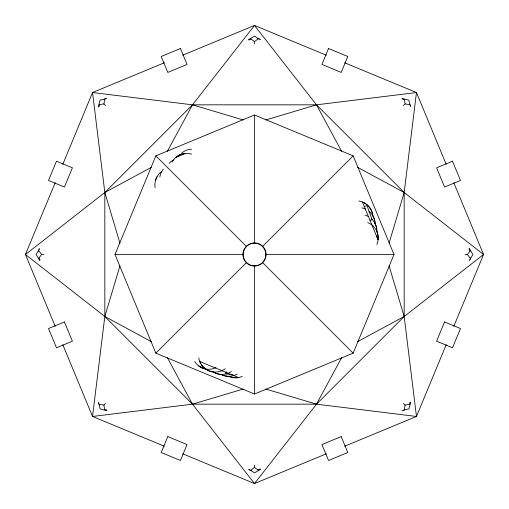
<?xml version="1.0" encoding="UTF-8"?>
<svg xmlns="http://www.w3.org/2000/svg" width="509" height="509" viewBox="0 0 509 509"><rect width="100%" height="100%" fill="white"/><g stroke="black" fill="none" stroke-linecap="round" stroke-linejoin="round"><path stroke-width="0.76" d="M371.519 218.832A16.657 16.657 0 0 1 376.864 231.544L376.87 231.067A16.135 15.563 67.5 0 0 375.101 223.591A16.116 15.544 67.5 0 0 372.823 215.771A16.657 16.657 0 0 0 358.909 201.023M372.9 215.765A16.403 15.817 67.5 0 0 362.408 202.016L378.079 239.809L378.174 238.027A16.148 15.575 67.5 0 0 376.864 231.544M105.573 105.573L103.944 103.944L104.65 99.179L106.839 98.275M402.161 410.725L404.35 409.821L405.056 405.056L403.427 403.427M226.251 371.551L225.856 373.778L233.625 375.146M98.275 106.839L100.095 100.095L104.65 99.179M410.725 402.161L408.905 408.905L404.35 409.821M119.933 265.838L104.829 316.496L92.536 416.464L164.356 446.215M389.067 243.162L404.171 192.504L416.464 92.536L344.644 62.785M98.956 106.871L99.643 104.587M409.357 404.413L410.044 402.129M38.423 251.064L38.989 249.588M470.011 259.412L470.577 257.936M55.201 182.68L25.45 254.5L55.201 326.32M62.785 164.356L92.536 92.536L164.401 62.772M39.619 260.557L36.139 254.5L39.619 248.443M114.989 254.5L155.849 155.849L254.5 114.989L353.151 155.849L394.011 254.5L353.151 353.151L254.5 394.011L155.849 353.151L114.989 254.5L243.047 254.5A11.103 10.708 67.5 0 0 246.401 262.599A11.103 10.708 22.5 0 0 254.5 265.959A11.103 10.708 -22.5 0 0 262.599 262.599A11.103 10.708 -67.5 0 0 265.959 254.5A11.103 10.708 67.5 0 0 262.599 246.401A11.103 10.708 22.5 0 0 254.5 243.041A11.103 10.708 -22.5 0 0 246.401 246.401A11.103 10.708 -67.5 0 0 243.041 254.5M155.124 187.662A16.657 16.657 0 0 1 155.487 180.498L157.084 176.648A16.657 16.657 0 0 1 161.798 171.399M469.381 260.557L472.861 254.5L469.381 248.443M446.215 344.644L416.464 416.464L344.644 446.215M453.799 326.32L483.55 254.5L453.799 182.68M167.366 151.332L192.504 104.829L254.5 25.45L326.32 55.201M341.634 357.668L316.496 404.171L254.5 483.55L182.68 453.799M38.716 258.368L41.585 254.5L43.882 254.5M465.118 254.5L467.415 254.5L470.284 250.632M98.275 402.161L99.179 404.35L103.944 405.056L105.573 403.427M155.849 353.151L246.401 262.599M262.599 246.401L353.151 155.849M403.427 105.573L405.056 103.944L404.35 99.179L402.161 98.275M254.5 43.882L254.5 41.585L258.368 38.716L260.557 39.619M248.443 469.381L250.632 470.284L254.5 467.415L254.5 465.118M248.443 39.619L254.5 36.139L258.368 38.716M260.557 469.381L254.5 472.861L250.632 470.284M151.332 167.366L104.829 192.504L25.45 254.5L104.829 316.496L192.504 404.171L254.5 483.55L326.32 453.799M357.668 341.634L404.171 316.496L483.55 254.5L404.171 192.504L316.496 104.829L254.5 25.45L182.636 55.22M248.901 40.122L251.001 38.989M257.999 470.011L260.099 468.878M104.141 99.28L105.586 98.638M403.414 410.362L404.859 409.72M364.164 206.609L366.989 205.579L372.117 219.665L369.998 220.442M265.838 119.933L316.496 104.829L416.464 92.536L446.215 164.356M243.162 389.067L192.504 404.171L92.536 416.464L62.785 344.644M99.179 104.65L103.944 103.944M405.056 405.056L409.821 404.35M265.952 254.5A11.453 11.453 0 0 0 248.774 244.581A11.453 11.453 0 0 0 248.774 264.419A11.453 11.453 0 0 0 265.952 254.5L394.011 254.5M405.056 103.944L409.821 104.65L410.725 106.839M404.35 99.179L408.905 100.095L409.821 104.65M106.839 410.725L100.095 408.905L99.179 404.35M243.162 119.933L192.504 104.829L92.536 92.536L104.829 192.504L104.829 316.496L151.332 341.634M265.838 389.067L316.496 404.171L416.464 416.464L404.171 316.496L404.171 192.504L357.668 167.366M402.129 98.956L404.413 99.643M104.587 409.357L106.871 410.044M257.936 38.423L259.412 38.989M249.588 470.011L251.064 470.577M199.744 361.485L238.53 377.551L237.067 377.735A16.428 15.843 22.5 0 1 236.723 377.761A16.173 15.594 22.5 0 1 228.878 376.336A16.135 15.563 22.5 0 1 220.963 374.401A16.11 15.537 22.5 0 1 213.195 371.945A16.091 15.518 22.5 0 1 206.641 369.674L205.604 368.993A16.084 15.512 22.5 0 1 199.21 366.302L198.847 366.035L205.114 368.631A16.619 16.021 22.5 0 1 199.751 361.479M250.632 38.716L254.5 41.585M254.5 467.415L258.368 470.284M155.849 155.849L246.401 246.401M262.599 262.599L353.151 353.151M467.415 254.5L470.284 258.368M38.716 250.632L41.585 254.5M341.634 151.332L316.496 104.829L192.504 104.829L104.829 192.504L119.933 243.162M167.366 357.668L192.504 404.171L316.496 404.171L404.171 316.496L389.067 265.838M468.878 248.901L470.011 251.001M38.989 257.999L40.122 260.099M409.72 104.141L410.362 105.586M98.638 403.414L99.28 404.859M103.944 405.056L104.65 409.821M254.5 114.989L254.5 243.047M254.5 265.952L254.5 394.011M376.355 236.017A16.657 16.657 0 0 1 378.104 239.599M367.727 222.573A16.657 16.657 0 0 1 376.87 244.498M365.106 215.142A16.657 16.657 0 0 1 368.465 216.592M361.772 207.876A16.657 16.657 0 0 1 365.328 209.027M368.961 211.273A16.657 16.657 0 0 1 375.101 223.591M178.964 155.951A16.657 16.657 0 0 1 179.792 154.908M181.528 153.177A16.657 16.657 0 0 1 191.588 149.162M172.112 162.059A16.657 16.657 0 0 1 191.594 154.125M159.813 177.138A16.657 16.657 0 0 1 163.344 169.134M155.487 180.498A16.072 15.499 -67.5 0 1 157.084 176.648M169.122 163.357A16.657 16.657 0 0 1 173.442 160.011M242.246 376.45A16.657 16.657 0 0 1 228.885 376.336M237.149 374.07A16.657 16.657 0 0 1 220.97 374.395M231.391 371.487A16.657 16.657 0 0 1 213.201 371.945M225.264 368.732A16.657 16.657 0 0 1 198.784 357.897M215.975 367.638A16.657 16.657 0 0 1 194.731 361.644M56.486 161.213L48.52 180.447L64.433 187.045L72.405 167.805L56.486 161.213M167.805 436.595L161.213 452.514L180.447 460.48L187.045 444.567L167.805 436.595M328.553 48.52L321.955 64.433L341.195 72.405L347.787 56.486L328.553 48.52M444.567 321.955L436.595 341.195L452.514 347.787L460.48 328.553L444.567 321.955M180.447 48.52L161.213 56.486L167.805 72.405L187.045 64.433L180.447 48.52M185.422 153.451L175.904 157.389A16.123 15.544 -22.5 0 1 185.422 153.444M64.433 321.955L48.52 328.553L56.486 347.787L72.405 341.195L64.433 321.955M452.514 161.213L436.595 167.805L444.567 187.045L460.48 180.447L452.514 161.213M341.195 436.595L321.955 444.567L328.553 460.48L347.787 452.514L341.195 436.595"/></g></svg>
